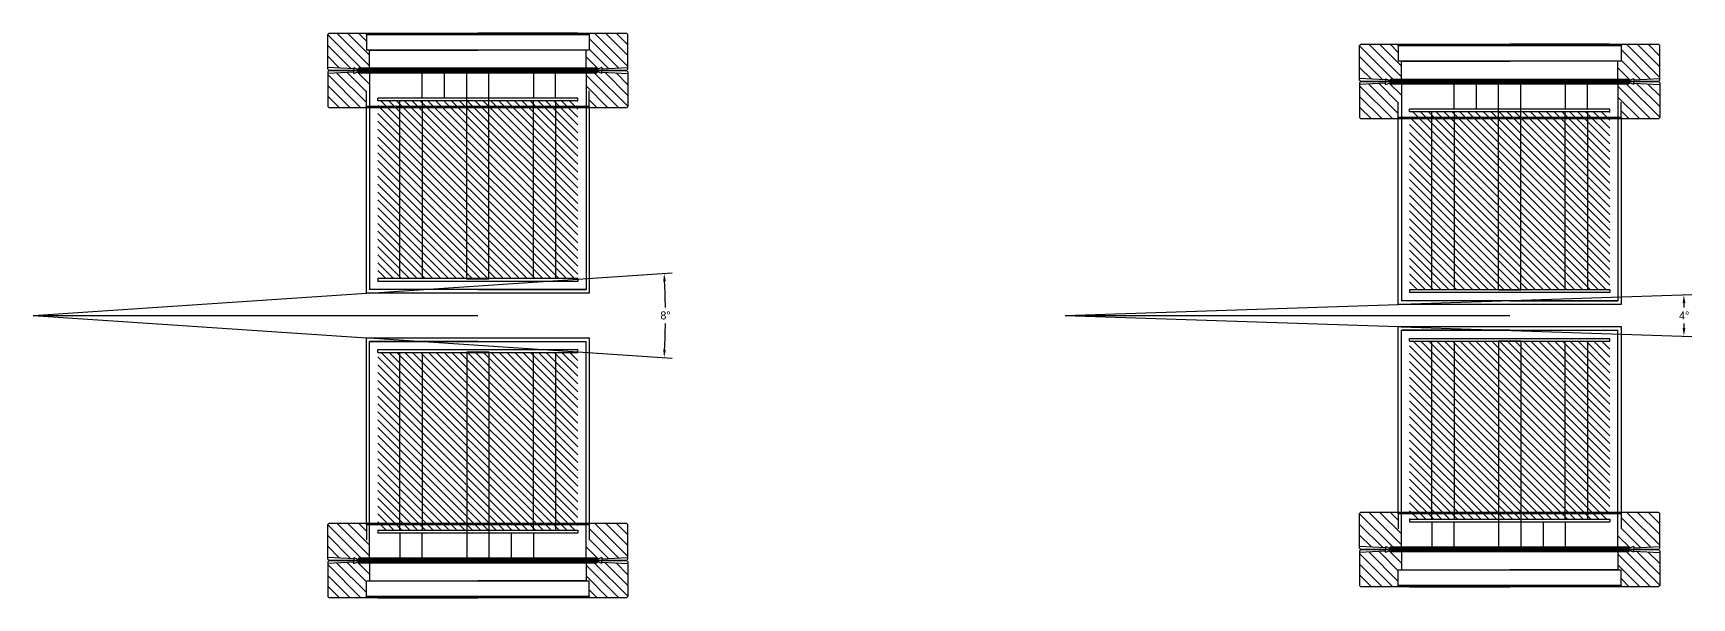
# Model space of a CAD drawing. Header units: inches. Extents: x 40 to 191, y -21 to 51.
# Drawn here: x 151.67 to 188.97, y 7.16 to 19.87 of the extents above; entities that cross this region are included whole.
import ezdxf

# ---------------------------------------------------------------- set-up
doc = ezdxf.new("R2010")
doc.units = ezdxf.units.IN
doc.header["$MEASUREMENT"] = 0
doc.dimstyles.get("Standard").update_dxf_attribs({"dimtxt": 0.18, "dimasz": 0.18, "dimexe": 0.18, "dimexo": 0.0625, "dimgap": 0.09, "dimtad": 0, "dimtih": 1, "dimtoh": 1, "dimdec": 4, "dimzin": 0, "dimdsep": 46, "dimtxsty": 'Standard', "dimcen": 0.09, "dimadec": 0, "dimazin": 0, "dimtfac": 1, "dimtdec": 4, "dimtofl": 0, "dimtmove": 0, "dimatfit": 3, "dimfxl": 1, "dimtolj": 1, "dimtzin": 0, "dimarcsym": 0})

# ---------------------------------------------------------------- blocks, each defined once
blk = doc.blocks.new('*D30')
at = {"color": 0, "lineweight": -2, "transparency": 16777216}
for p, q in [((159.224, 14.019), (166.037, 14.474)), ((159.224, 13.011), (166.037, 12.556))]:
    blk.add_line(p, q, dxfattribs=at)
for start, end in [(0.7251, 3.0914), (356.9084, 359.2747)]:
    blk.add_arc((151.666, 13.515), 14.222, start, end, dxfattribs=at)
at = {"color": 0, "transparency": 16777216}
for points in [[(165.838, 14.28), (165.898, 14.284), (165.857, 14.462)], [(165.898, 12.746), (165.838, 12.75), (165.857, 12.568)]]:
    blk.add_solid(points, dxfattribs=at)
at = {"layer": 'Defpoints', "color": 0, "transparency": 16777216}
for p in [(159.162, 14.015), (151.666, 13.515), (151.666, 13.515), (165.885, 13.199), (159.161, 13.015)]:
    blk.add_point(p, dxfattribs=at)
at = {"color": 0, "transparency": 16777216, "insert": (165.889, 13.515), "char_height": 0.18, "attachment_point": 5}
blk.add_mtext('\\A1;8°', dxfattribs=at)
blk = doc.blocks.new('*D31')
at = {"color": 0, "lineweight": -2, "transparency": 16777216}
for p, q in [((182.434, 13.767), (188.973, 13.985)), ((182.433, 13.263), (188.973, 13.045))]:
    blk.add_line(p, q, dxfattribs=at)
for start, end in [(0.7406, 1.1697), (358.8302, 359.2593)]:
    blk.add_arc((174.876, 13.515), 13.925, start, end, dxfattribs=at)
at = {"color": 0, "transparency": 16777216}
for points in [[(188.768, 13.798), (188.828, 13.8), (188.793, 13.979)], [(188.828, 13.23), (188.768, 13.231), (188.793, 13.051)]]:
    blk.add_solid(points, dxfattribs=at)
at = {"layer": 'Defpoints', "color": 0, "transparency": 16777216}
for p in [(174.876, 13.515), (174.876, 13.515), (182.371, 13.765), (182.371, 13.265), (188.8, 13.36)]:
    blk.add_point(p, dxfattribs=at)
at = {"color": 0, "transparency": 16777216, "insert": (188.801, 13.515), "char_height": 0.18, "attachment_point": 5}
blk.add_mtext('\\A1;4°', dxfattribs=at)

msp = doc.modelspace()

# ---------------------------------------------------------------- hatches: boundary and pattern name
h = msp.add_hatch()
h.set_pattern_fill('ANSI31', color=1, angle=270)
h.set_pattern_definition([(315, (187.9728, -6.78241), (0.08838835, 0.08838835), [])])
h.paths.add_polyline_path([(163.91663, 14.34596), (163.91663, 18.34596), (163.41663, 18.34596), (163.41663, 14.34596)])
h.paths.add_polyline_path([(163.41663, 14.34596), (163.41663, 18.34596), (162.91663, 18.34596), (162.91663, 14.34596)])
h.paths.add_polyline_path([(162.91663, 14.34596), (162.91663, 18.34596), (160.41663, 18.34596), (160.41663, 14.34596)])
h.paths.add_polyline_path([(160.41663, 14.34596), (160.41663, 18.34596), (159.91663, 18.34596), (159.91663, 14.34596)])
h.paths.add_polyline_path([(159.91663, 14.34596), (159.91663, 18.34596), (159.41663, 18.34596), (159.41663, 14.34596)])
h = msp.add_hatch()
h.set_pattern_fill('ANSI31', color=1, angle=270)
h.set_pattern_definition([(315, (211.18238, -7.03241), (0.08838835, 0.08838835), [])])
h.paths.add_polyline_path([(187.12621, 14.09596), (187.12621, 18.09596), (186.62621, 18.09596), (186.62621, 14.09596)])
h.paths.add_polyline_path([(186.62621, 14.09596), (186.62621, 18.09596), (186.12621, 18.09596), (186.12621, 14.09596)])
h.paths.add_polyline_path([(186.12621, 14.09596), (186.12621, 18.09596), (183.62621, 18.09596), (183.62621, 14.09596)])
h.paths.add_polyline_path([(183.62621, 14.09596), (183.62621, 18.09596), (183.12621, 18.09596), (183.12621, 14.09596)])
h.paths.add_polyline_path([(183.12621, 14.09596), (183.12621, 18.09596), (182.62621, 18.09596), (182.62621, 14.09596)])
h = msp.add_hatch()
h.set_pattern_fill('ANSI31', color=1, angle=90)
h.set_pattern_definition([(135, (158.57003, 34.06232), (-0.08838835, -0.08838835), [])])
h.paths.add_polyline_path([(182.62621, 12.93396), (182.62621, 8.93396), (183.12621, 8.93396), (183.12621, 12.93396)])
h.paths.add_polyline_path([(183.12621, 12.93396), (183.12621, 8.93396), (183.62621, 8.93396), (183.62621, 12.93396)])
h.paths.add_polyline_path([(183.62621, 12.93396), (183.62621, 8.93396), (186.12621, 8.93396), (186.12621, 12.93396)])
h.paths.add_polyline_path([(186.12621, 12.93396), (186.12621, 8.93396), (186.62621, 8.93396), (186.62621, 12.93396)])
h.paths.add_polyline_path([(186.62621, 12.93396), (186.62621, 8.93396), (187.12621, 8.93396), (187.12621, 12.93396)])
h = msp.add_hatch()
h.set_pattern_fill('ANSI31', color=1, angle=90)
h.set_pattern_definition([(135, (135.36046, 33.81232), (-0.08838835, -0.08838835), [])])
h.paths.add_polyline_path([(159.41663, 12.68396), (159.41663, 8.68396), (159.91663, 8.68396), (159.91663, 12.68396)])
h.paths.add_polyline_path([(159.91663, 12.68396), (159.91663, 8.68396), (160.41663, 8.68396), (160.41663, 12.68396)])
h.paths.add_polyline_path([(160.41663, 12.68396), (160.41663, 8.68396), (162.91663, 8.68396), (162.91663, 12.68396)])
h.paths.add_polyline_path([(162.91663, 12.68396), (162.91663, 8.68396), (163.41663, 8.68396), (163.41663, 12.68396)])
h.paths.add_polyline_path([(163.41663, 12.68396), (163.41663, 8.68396), (163.91663, 8.68396), (163.91663, 12.68396)])

# ---------------------------------------------------------------- linework, layer by layer
at = {"color": 7, "linetype": 'Continuous'}
for p, q in [((158.29163, 19.83796), (158.32163, 19.86796)), ((158.29163, 19.09666), (158.29163, 19.83796)), ((158.32163, 19.86796), (165.01163, 19.86796)), ((159.13163, 19.86796), (159.16163, 19.83796)), ((159.16163, 19.83796), (164.17163, 19.83796)), ((159.16163, 19.83796), (159.16163, 19.48796)), ((164.20163, 19.86796), (164.17163, 19.83796)), ((164.17163, 19.83796), (164.17163, 19.48796)), ((165.04163, 19.83796), (165.01163, 19.86796)), ((165.04163, 19.09666), (165.04163, 19.83796)), ((164.17163, 19.48796), (159.16163, 19.48796)), ((159.23163, 19.07796), (159.23163, 19.48796)), ((164.10163, 19.07796), (164.10163, 19.48796)), ((181.50121, 19.58796), (181.53121, 19.61796)), ((181.50121, 18.84666), (181.50121, 19.58796)), ((181.53121, 19.61796), (188.22121, 19.61796)), ((182.34121, 19.61796), (182.37121, 19.58796)), ((182.37121, 19.58796), (187.38121, 19.58796)), ((182.37121, 19.58796), (182.37121, 19.23796)), ((187.41121, 19.61796), (187.38121, 19.58796)), ((187.38121, 19.58796), (187.38121, 19.23796)), ((188.25121, 19.58796), (188.22121, 19.61796)), ((188.25121, 18.84666), (188.25121, 19.58796)), ((158.87663, 19.066), (158.29163, 19.09666)), ((158.29178, 19.05796), (158.29178, 19.09665)), ((158.32178, 19.02796), (158.29178, 19.05796)), ((158.29178, 18.99796), (158.32179, 19.02796)), ((158.32178, 19.02796), (165.01149, 19.02796)), ((165.01149, 19.02796), (158.32179, 19.02796)), ((158.87663, 19.09217), (158.98163, 19.05396)), ((158.87663, 19.09217), (158.87663, 19.066)), ((158.87681, 19.06599), (158.87681, 19.02796)), ((158.87682, 18.98992), (158.87682, 19.02796)), ((164.35163, 19.07796), (158.98163, 19.07796)), ((158.98163, 19.07796), (158.98163, 19.05396)), ((164.35163, 19.05396), (158.98163, 19.05396)), ((164.45663, 19.09217), (164.35163, 19.05396)), ((164.35163, 19.07796), (164.35163, 19.05396)), ((164.45646, 19.06599), (164.45646, 19.02796)), ((164.45647, 18.98992), (164.45647, 19.02796)), ((164.45663, 19.066), (165.04163, 19.09666)), ((164.45663, 19.09217), (164.45663, 19.066)), ((165.04149, 19.05796), (165.01149, 19.02796)), ((165.01149, 19.02796), (165.0415, 18.99796)), ((165.04149, 19.05796), (165.04149, 19.09665)), ((187.38121, 19.23796), (182.37121, 19.23796)), ((182.44121, 18.82796), (182.44121, 19.23796)), ((187.31121, 18.82796), (187.31121, 19.23796)), ((158.87664, 18.98991), (158.29164, 18.95925)), ((158.29164, 18.95925), (158.29164, 18.21796)), ((158.29178, 18.99796), (158.29178, 18.95926)), ((158.87664, 18.96374), (158.98164, 19.00196)), ((158.87664, 18.96374), (158.87664, 18.98991)), ((158.98164, 18.97796), (158.98164, 19.00196)), ((158.98164, 19.00196), (164.35164, 19.00196)), ((158.98164, 18.97796), (164.35164, 18.97796)), ((159.23164, 18.97796), (159.23164, 18.56796)), ((164.10164, 18.97796), (164.10164, 18.56796)), ((164.45664, 18.96374), (164.35164, 19.00196)), ((164.35164, 18.97796), (164.35164, 19.00196)), ((164.45664, 18.98991), (165.04164, 18.95925)), ((164.45664, 18.96374), (164.45664, 18.98991)), ((165.0415, 18.99796), (165.0415, 18.95926)), ((165.04164, 18.95925), (165.04164, 18.21796)), ((182.08621, 18.816), (181.50121, 18.84666)), ((182.08621, 18.73991), (181.50121, 18.70925)), ((181.50121, 18.70925), (181.50121, 17.96796)), ((181.50135, 18.80796), (181.50135, 18.84665)), ((181.53135, 18.77796), (181.50135, 18.80796)), ((181.50136, 18.74796), (181.53136, 18.77796)), ((181.50136, 18.74796), (181.50136, 18.70926)), ((181.53135, 18.77796), (188.22106, 18.77796)), ((188.22107, 18.77796), (181.53136, 18.77796)), ((182.08621, 18.84217), (182.19121, 18.80396)), ((182.08621, 18.84217), (182.08621, 18.816)), ((182.08621, 18.71374), (182.19121, 18.75196)), ((182.08621, 18.71374), (182.08621, 18.73991)), ((182.08638, 18.81599), (182.08638, 18.77796)), ((182.08639, 18.73992), (182.08639, 18.77796)), ((187.56121, 18.82796), (182.19121, 18.82796)), ((182.19121, 18.82796), (182.19121, 18.80396)), ((187.56121, 18.80396), (182.19121, 18.80396)), ((182.19121, 18.72796), (182.19121, 18.75196)), ((182.19121, 18.75196), (187.56121, 18.75196)), ((182.19121, 18.72796), (187.56121, 18.72796)), ((182.44121, 18.72796), (182.44121, 18.31796)), ((187.31121, 18.72796), (187.31121, 18.31796)), ((187.66621, 18.84217), (187.56121, 18.80396)), ((187.56121, 18.82796), (187.56121, 18.80396)), ((187.66621, 18.71374), (187.56121, 18.75196)), ((187.56121, 18.72796), (187.56121, 18.75196)), ((187.66603, 18.81599), (187.66603, 18.77796)), ((187.66604, 18.73992), (187.66604, 18.77796)), ((187.66621, 18.816), (188.25121, 18.84666)), ((187.66621, 18.84217), (187.66621, 18.816)), ((187.66621, 18.73991), (188.25121, 18.70925)), ((187.66621, 18.71374), (187.66621, 18.73991)), ((188.25106, 18.80796), (188.22106, 18.77796)), ((188.22107, 18.77796), (188.25107, 18.74796)), ((188.25106, 18.80796), (188.25106, 18.84665)), ((188.25107, 18.74796), (188.25107, 18.70926)), ((188.25121, 18.70925), (188.25121, 17.96796)), ((159.16164, 18.21796), (159.16164, 18.56796)), ((164.17164, 18.21796), (164.17164, 18.56796)), ((182.37121, 17.96796), (182.37121, 18.31796)), ((187.38121, 17.96796), (187.38121, 18.31796)), ((158.29164, 18.21796), (158.32164, 18.18796)), ((165.01164, 18.18796), (158.32164, 18.18796)), ((159.13164, 18.18796), (159.16164, 18.21796)), ((164.17164, 18.21796), (159.16164, 18.21796)), ((164.20164, 18.18796), (164.17164, 18.21796)), ((165.04164, 18.21796), (165.01164, 18.18796)), ((181.50121, 17.96796), (181.53121, 17.93796)), ((188.22121, 17.93796), (181.53121, 17.93796)), ((182.34121, 17.93796), (182.37121, 17.96796)), ((187.38121, 17.96796), (182.37121, 17.96796)), ((187.41121, 17.93796), (187.38121, 17.96796)), ((188.25121, 17.96796), (188.22121, 17.93796)), ((181.5012, 9.06196), (181.5312, 9.09196)), ((181.5012, 8.32066), (181.5012, 9.06196)), ((181.5312, 9.09196), (188.2212, 9.09196)), ((182.3412, 9.09196), (182.3712, 9.06196)), ((182.3712, 9.06196), (187.3812, 9.06196)), ((182.3712, 9.06196), (182.3712, 8.71196)), ((187.4112, 9.09196), (187.3812, 9.06196)), ((187.3812, 9.06196), (187.3812, 8.71196)), ((188.2512, 9.06196), (188.2212, 9.09196)), ((188.2512, 8.32066), (188.2512, 9.06196)), ((158.29162, 8.81196), (158.32162, 8.84196)), ((158.29162, 8.07066), (158.29162, 8.81196)), ((158.32162, 8.84196), (165.01162, 8.84196)), ((159.13162, 8.84196), (159.16162, 8.81196)), ((159.16162, 8.81196), (164.17162, 8.81196)), ((159.16162, 8.81196), (159.16162, 8.46196)), ((164.20162, 8.84196), (164.17162, 8.81196)), ((164.17162, 8.81196), (164.17162, 8.46196)), ((165.04162, 8.81196), (165.01162, 8.84196)), ((165.04162, 8.07066), (165.04162, 8.81196)), ((182.4412, 8.30196), (182.4412, 8.71196)), ((187.3112, 8.30196), (187.3112, 8.71196)), ((159.23162, 8.05196), (159.23162, 8.46196)), ((164.10162, 8.05196), (164.10162, 8.46196)), ((182.0862, 8.29), (181.5012, 8.32066)), ((182.08621, 8.21391), (181.50121, 8.18325)), ((181.50134, 8.28196), (181.50134, 8.32065)), ((181.53134, 8.25196), (181.50134, 8.28196)), ((181.50135, 8.22196), (181.53135, 8.25196)), ((181.50135, 8.22196), (181.50135, 8.18326)), ((181.53134, 8.25196), (188.22105, 8.25196)), ((188.22106, 8.25196), (181.53135, 8.25196)), ((182.0862, 8.31617), (182.1912, 8.27796)), ((182.0862, 8.31617), (182.0862, 8.29)), ((182.08621, 8.18774), (182.19121, 8.22596)), ((182.08621, 8.18774), (182.08621, 8.21391)), ((182.08637, 8.28999), (182.08637, 8.25196)), ((182.08638, 8.21392), (182.08638, 8.25196)), ((187.5612, 8.30196), (182.1912, 8.30196)), ((182.1912, 8.30196), (182.1912, 8.27796)), ((187.5612, 8.27796), (182.1912, 8.27796)), ((182.19121, 8.20196), (182.19121, 8.22596)), ((182.19121, 8.22596), (187.56121, 8.22596)), ((187.6662, 8.31617), (187.5612, 8.27796)), ((187.5612, 8.30196), (187.5612, 8.27796)), ((187.66621, 8.18774), (187.56121, 8.22596)), ((187.56121, 8.20196), (187.56121, 8.22596)), ((187.66602, 8.28999), (187.66602, 8.25196)), ((187.66603, 8.21392), (187.66603, 8.25196)), ((187.6662, 8.29), (188.2512, 8.32066)), ((187.6662, 8.31617), (187.6662, 8.29)), ((187.66621, 8.21391), (188.25121, 8.18325)), ((187.66621, 8.18774), (187.66621, 8.21391)), ((188.25105, 8.28196), (188.22105, 8.25196)), ((188.22106, 8.25196), (188.25106, 8.22196)), ((188.25105, 8.28196), (188.25105, 8.32065)), ((188.25106, 8.22196), (188.25106, 8.18326)), ((158.87662, 8.04), (158.29162, 8.07066)), ((158.87663, 7.96391), (158.29163, 7.93325)), ((158.29163, 7.93325), (158.29163, 7.19196)), ((158.29177, 8.03196), (158.29177, 8.07065)), ((158.32177, 8.00196), (158.29177, 8.03196)), ((158.29178, 7.97196), (158.32178, 8.00196)), ((158.29178, 7.97196), (158.29178, 7.93326)), ((158.32177, 8.00196), (165.01148, 8.00196)), ((165.01149, 8.00196), (158.32178, 8.00196)), ((158.87662, 8.06617), (158.98162, 8.02796)), ((158.87662, 8.06617), (158.87662, 8.04)), ((158.87663, 7.93774), (158.98163, 7.97596)), ((158.87663, 7.93774), (158.87663, 7.96391)), ((158.8768, 8.03999), (158.8768, 8.00196)), ((158.87681, 7.96392), (158.87681, 8.00196)), ((164.35162, 8.05196), (158.98162, 8.05196)), ((158.98162, 8.05196), (158.98162, 8.02796)), ((164.35162, 8.02796), (158.98162, 8.02796)), ((158.98163, 7.95196), (158.98163, 7.97596)), ((158.98163, 7.97596), (164.35163, 7.97596)), ((158.98163, 7.95196), (164.35163, 7.95196)), ((159.23163, 7.95196), (159.23163, 7.54196)), ((164.10163, 7.95196), (164.10163, 7.54196)), ((164.45662, 8.06617), (164.35162, 8.02796)), ((164.35162, 8.05196), (164.35162, 8.02796)), ((164.45663, 7.93774), (164.35163, 7.97596)), ((164.35163, 7.95196), (164.35163, 7.97596)), ((164.45645, 8.03999), (164.45645, 8.00196)), ((164.45646, 7.96392), (164.45646, 8.00196)), ((164.45662, 8.04), (165.04162, 8.07066)), ((164.45662, 8.06617), (164.45662, 8.04)), ((164.45663, 7.96391), (165.04163, 7.93325)), ((164.45663, 7.93774), (164.45663, 7.96391)), ((165.04148, 8.03196), (165.01148, 8.00196)), ((165.01149, 8.00196), (165.04149, 7.97196)), ((165.04148, 8.03196), (165.04148, 8.07065)), ((165.04149, 7.97196), (165.04149, 7.93326)), ((165.04163, 7.93325), (165.04163, 7.19196)), ((181.50121, 8.18325), (181.50121, 7.44196)), ((182.19121, 8.20196), (187.56121, 8.20196)), ((182.44121, 8.20196), (182.44121, 7.79196)), ((187.31121, 8.20196), (187.31121, 7.79196)), ((188.25121, 8.18325), (188.25121, 7.44196)), ((159.16163, 7.19196), (159.16163, 7.54196)), ((159.16163, 7.54196), (164.17163, 7.54196)), ((164.17163, 7.19196), (164.17163, 7.54196)), ((182.37121, 7.44196), (182.37121, 7.79196)), ((182.37121, 7.79196), (187.38121, 7.79196)), ((187.38121, 7.44196), (187.38121, 7.79196)), ((158.29163, 7.19196), (158.32163, 7.16196)), ((165.01163, 7.16196), (158.32163, 7.16196)), ((159.13163, 7.16196), (159.16163, 7.19196)), ((164.17163, 7.19196), (159.16163, 7.19196)), ((164.20163, 7.16196), (164.17163, 7.19196)), ((165.04163, 7.19196), (165.01163, 7.16196)), ((181.50121, 7.44196), (181.53121, 7.41196)), ((188.22121, 7.41196), (181.53121, 7.41196)), ((182.34121, 7.41196), (182.37121, 7.44196)), ((187.38121, 7.44196), (182.37121, 7.44196)), ((187.41121, 7.41196), (187.38121, 7.44196)), ((188.25121, 7.44196), (188.22121, 7.41196))]:
    msp.add_line(p, q, dxfattribs=at)
at = {"color": 2, "linetype": 'Continuous'}
for p, q in [((159.0455, 19.07796), (158.29163, 19.83182)), ((159.23163, 19.13338), (158.49706, 19.86796)), ((159.23163, 19.37494), (158.73861, 19.86796)), ((159.16163, 19.68649), (158.98017, 19.86796)), ((165.04163, 19.12077), (164.29445, 19.86796)), ((165.04163, 19.36233), (164.53601, 19.86796)), ((165.04163, 19.60389), (164.77757, 19.86796)), ((158.81253, 19.06936), (158.29163, 19.59026)), ((164.83501, 19.08583), (164.17163, 19.74921)), ((164.60548, 19.0738), (164.17163, 19.50766)), ((182.25507, 18.82796), (181.50121, 19.58182)), ((182.44121, 18.88338), (181.70663, 19.61796)), ((182.44121, 19.12494), (181.94819, 19.61796)), ((182.37121, 19.43649), (182.18974, 19.61796)), ((188.04459, 18.83583), (187.38121, 19.49921)), ((188.25121, 18.87077), (187.50402, 19.61796)), ((188.25121, 19.11233), (187.74558, 19.61796)), ((188.25121, 19.35389), (187.98714, 19.61796)), ((158.55761, 19.08272), (158.29163, 19.3487)), ((158.3027, 19.09608), (158.29163, 19.10715)), ((164.3752, 19.06253), (164.10163, 19.3361)), ((164.11822, 19.07796), (164.10163, 19.09454)), ((182.0221, 18.81936), (181.50121, 19.34026)), ((181.76719, 18.83272), (181.50121, 19.0987)), ((187.58477, 18.81253), (187.31121, 19.0861)), ((187.81506, 18.8238), (187.38121, 19.25766)), ((158.29164, 18.93514), (159.03882, 18.18796)), ((158.29164, 18.69358), (158.79727, 18.18796)), ((158.49826, 18.97008), (159.16164, 18.3067)), ((158.72779, 18.98211), (159.16164, 18.54825)), ((158.95807, 18.99338), (159.23164, 18.71981)), ((159.21506, 18.97796), (159.23164, 18.96137)), ((164.10164, 18.92253), (164.83622, 18.18796)), ((164.10164, 18.68097), (164.59466, 18.18796)), ((164.28778, 18.97796), (165.04164, 18.22409)), ((164.52074, 18.98655), (165.04164, 18.46565)), ((164.77566, 18.97319), (165.04164, 18.70721)), ((165.03058, 18.95983), (165.04164, 18.94876)), ((181.51227, 18.84608), (181.50121, 18.85715)), ((181.50121, 18.68514), (182.2484, 17.93796)), ((181.70783, 18.72008), (182.37121, 18.0567)), ((181.93736, 18.73211), (182.37121, 18.29825)), ((182.16765, 18.74338), (182.44121, 18.46981)), ((182.42463, 18.72796), (182.44121, 18.71137)), ((187.32779, 18.82796), (187.31121, 18.84454)), ((187.31121, 18.67253), (188.04579, 17.93796)), ((187.49735, 18.72796), (188.25121, 17.97409)), ((187.73031, 18.73655), (188.25121, 18.21565)), ((187.98523, 18.72319), (188.25121, 18.45721)), ((188.24015, 18.70983), (188.25121, 18.69876)), ((158.29164, 18.45202), (158.55571, 18.18796)), ((164.17164, 18.36942), (164.3531, 18.18796)), ((181.50121, 18.44358), (182.00684, 17.93796)), ((187.31121, 18.43097), (187.80423, 17.93796)), ((181.50121, 18.20202), (181.76528, 17.93796)), ((187.38121, 18.11942), (187.56267, 17.93796)), ((182.25506, 8.30196), (181.5012, 9.05582)), ((182.4412, 8.35738), (181.70662, 9.09196)), ((182.4412, 8.59894), (181.94818, 9.09196)), ((182.3712, 8.91049), (182.18974, 9.09196)), ((188.04458, 8.30983), (187.3812, 8.97321)), ((188.2512, 8.34477), (187.50401, 9.09196)), ((188.2512, 8.58633), (187.74557, 9.09196)), ((188.2512, 8.82789), (187.98713, 9.09196)), ((159.04549, 8.05196), (158.29162, 8.80582)), ((159.23162, 8.10738), (158.49705, 8.84196)), ((159.23162, 8.34894), (158.73861, 8.84196)), ((159.16162, 8.66049), (158.98016, 8.84196)), ((164.835, 8.05983), (164.17162, 8.72321)), ((165.04162, 8.09477), (164.29444, 8.84196)), ((165.04162, 8.33633), (164.536, 8.84196)), ((165.04162, 8.57789), (164.77756, 8.84196)), ((182.0221, 8.29336), (181.5012, 8.81426)), ((187.81505, 8.2978), (187.3812, 8.73166)), ((158.81252, 8.04336), (158.29162, 8.56426)), ((158.55761, 8.05672), (158.29162, 8.3227)), ((164.37519, 8.03653), (164.10162, 8.3101)), ((164.60548, 8.0478), (164.17162, 8.48166)), ((181.76718, 8.30672), (181.5012, 8.5727)), ((181.51226, 8.32008), (181.5012, 8.33115)), ((182.16764, 8.21738), (182.44121, 7.94381)), ((187.58476, 8.28653), (187.3112, 8.5601)), ((187.32778, 8.30196), (187.3112, 8.31854)), ((187.73031, 8.21055), (188.25121, 7.68965)), ((158.30269, 8.07008), (158.29162, 8.08115)), ((158.29163, 7.90914), (159.03882, 7.16196)), ((158.49825, 7.94408), (159.16163, 7.2807)), ((158.72778, 7.95611), (159.16163, 7.52225)), ((158.95807, 7.96738), (159.23163, 7.69381)), ((159.21505, 7.95196), (159.23163, 7.93537)), ((164.11821, 8.05196), (164.10162, 8.06854)), ((164.10163, 7.89653), (164.83621, 7.16196)), ((164.28777, 7.95196), (165.04163, 7.19809)), ((164.52073, 7.96055), (165.04163, 7.43965)), ((164.77565, 7.94719), (165.04163, 7.68121)), ((165.03057, 7.93383), (165.04163, 7.92276)), ((181.50121, 8.15914), (182.24839, 7.41196)), ((181.50121, 7.91758), (182.00683, 7.41196)), ((181.70782, 8.19408), (182.37121, 7.5307)), ((181.93735, 8.20611), (182.37121, 7.77225)), ((182.42462, 8.20196), (182.44121, 8.18537)), ((187.31121, 8.14653), (188.04578, 7.41196)), ((187.31121, 7.90497), (187.80422, 7.41196)), ((187.49734, 8.20196), (188.25121, 7.44809)), ((187.98522, 8.19719), (188.25121, 7.93121)), ((188.24014, 8.18383), (188.25121, 8.17276)), ((158.29163, 7.66758), (158.79726, 7.16196)), ((164.10163, 7.65497), (164.59465, 7.16196)), ((181.50121, 7.67602), (181.76527, 7.41196)), ((187.38121, 7.59342), (187.56267, 7.41196)), ((158.29163, 7.42602), (158.5557, 7.16196)), ((164.17163, 7.34342), (164.35309, 7.16196))]:
    msp.add_line(p, q, dxfattribs=at)
for p, q in [((163.91663, 19.86796), (161.66663, 19.86796)), ((159.23163, 19.48796), (161.66663, 19.48796)), ((187.12621, 19.61796), (184.87621, 19.61796)), ((161.66664, 19.02796), (160.08324, 19.02796)), ((161.41664, 14.33296), (161.41664, 19.02796)), ((165.01149, 19.02796), (161.66664, 19.02796)), ((161.66664, 19.02796), (163.25004, 19.02796)), ((161.91664, 14.33296), (161.91664, 19.02796)), ((182.44121, 19.23796), (184.87621, 19.23796)), ((184.87621, 18.77796), (183.29281, 18.77796)), ((184.62621, 14.08296), (184.62621, 18.77796)), ((188.22106, 18.77796), (184.87621, 18.77796)), ((184.87621, 18.77796), (186.45961, 18.77796)), ((185.12621, 14.08296), (185.12621, 18.77796)), ((159.23164, 18.56796), (159.23164, 14.09796)), ((164.10164, 18.56796), (164.10164, 14.09796)), ((182.44121, 18.31796), (182.44121, 13.84796)), ((187.31121, 18.31796), (187.31121, 13.84796)), ((159.16164, 14.09796), (159.16164, 18.21796)), ((164.17164, 18.21796), (164.17164, 14.09796)), ((182.37122, 13.84796), (182.37121, 17.96796)), ((187.38121, 17.96796), (187.38121, 13.84796)), ((161.66664, 14.33296), (161.41664, 14.33296)), ((161.91664, 14.33296), (161.66664, 14.33296)), ((151.66643, 13.51496), (159.16164, 14.01496)), ((159.16164, 14.01496), (159.16164, 14.09796)), ((164.17203, 14.01496), (159.16164, 14.01496)), ((161.66664, 14.09796), (159.23164, 14.09796)), ((161.66664, 14.09796), (164.10164, 14.09796)), ((164.10164, 14.09796), (161.66664, 14.09796)), ((164.17164, 14.09796), (164.17203, 14.01496)), ((182.37122, 13.76496), (182.37122, 13.84796)), ((184.87622, 13.84796), (182.44121, 13.84796)), ((184.87621, 14.08296), (184.62621, 14.08296)), ((185.12621, 14.08296), (184.87621, 14.08296)), ((187.31121, 13.84796), (184.87621, 13.84796)), ((184.87622, 13.84796), (187.31121, 13.84796)), ((187.38121, 13.84796), (187.3816, 13.76496)), ((151.66643, 13.51496), (161.66643, 13.51496)), ((151.66643, 13.51496), (159.16123, 13.01495)), ((174.876, 13.51496), (182.37122, 13.76496)), ((174.876, 13.51496), (184.876, 13.51496)), ((174.876, 13.51496), (182.37081, 13.26495)), ((187.3816, 13.76496), (182.37122, 13.76496)), ((182.3712, 13.18196), (182.37081, 13.26495)), ((182.37081, 13.26495), (187.38119, 13.26495)), ((182.3712, 9.06196), (182.3712, 13.18196)), ((184.87619, 13.18196), (182.4412, 13.18196)), ((182.4412, 8.71196), (182.4412, 13.18196)), ((182.4412, 13.18196), (184.8762, 13.18196)), ((184.87619, 13.18196), (187.3112, 13.18196)), ((187.3112, 8.71196), (187.3112, 13.18196)), ((187.38119, 13.26495), (187.38119, 13.18196)), ((187.38119, 13.18196), (187.3812, 9.06196)), ((159.16162, 12.93196), (159.16123, 13.01495)), ((159.16123, 13.01495), (164.17162, 13.01495)), ((159.16162, 8.81196), (159.16162, 12.93196)), ((161.66662, 12.93196), (159.23162, 12.93196)), ((159.23162, 8.46196), (159.23162, 12.93196)), ((159.23162, 12.93196), (161.66662, 12.93196)), ((161.41663, 12.69696), (161.41663, 8.00196)), ((161.41663, 12.69696), (161.66663, 12.69696)), ((161.66662, 12.93196), (164.10162, 12.93196)), ((161.66663, 12.69696), (161.91663, 12.69696)), ((161.91663, 12.69696), (161.91663, 8.00196)), ((164.10162, 8.46196), (164.10162, 12.93196)), ((164.17162, 13.01495), (164.17162, 12.93196)), ((164.17162, 12.93196), (164.17162, 8.81196)), ((184.6262, 12.94696), (184.6262, 8.25196)), ((184.6262, 12.94696), (184.8762, 12.94696)), ((184.8762, 12.94696), (185.1262, 12.94696)), ((185.1262, 12.94696), (185.1262, 8.25196)), ((181.53135, 8.25196), (184.8762, 8.25196)), ((184.8762, 8.25196), (183.2928, 8.25196)), ((184.8762, 8.25196), (186.4596, 8.25196)), ((158.32178, 8.00196), (161.66663, 8.00196)), ((161.66663, 8.00196), (160.08323, 8.00196)), ((161.66663, 8.00196), (163.25003, 8.00196)), ((164.10163, 7.54196), (161.66663, 7.54196)), ((187.31121, 7.79196), (184.87621, 7.79196)), ((159.41663, 7.16196), (161.66663, 7.16196)), ((182.62621, 7.41196), (184.87621, 7.41196))]:
    msp.add_line(p, q)
at = {"color": 2}
for p, q in [((160.41663, 18.40896), (160.41663, 19.07796)), ((160.41663, 19.07796), (160.91663, 19.07796)), ((160.91663, 18.40896), (160.91663, 19.07796)), ((163.41663, 19.07796), (162.91663, 19.07796)), ((162.91663, 19.07796), (162.91663, 18.40896)), ((163.41663, 18.40896), (163.41663, 19.07796)), ((183.62621, 18.15896), (183.62621, 18.82796)), ((183.62621, 18.82796), (184.12621, 18.82796)), ((184.12621, 18.15896), (184.12621, 18.82796)), ((186.62621, 18.82796), (186.12621, 18.82796)), ((186.12621, 18.82796), (186.12621, 18.15896)), ((186.62621, 18.15896), (186.62621, 18.82796)), ((159.91663, 8.62096), (159.91663, 7.95196)), ((160.41663, 7.95196), (160.41663, 8.62096)), ((162.41663, 8.62096), (162.41663, 7.95196)), ((162.91663, 8.62096), (162.91663, 7.95196)), ((183.12621, 8.87096), (183.12621, 8.20196)), ((183.62621, 8.20196), (183.62621, 8.87096)), ((185.62621, 8.87096), (185.62621, 8.20196)), ((186.12621, 8.87096), (186.12621, 8.20196)), ((159.91663, 7.95196), (160.41663, 7.95196)), ((162.91663, 7.95196), (162.41663, 7.95196)), ((183.12621, 8.20196), (183.62621, 8.20196)), ((186.12621, 8.20196), (185.62621, 8.20196))]:
    msp.add_line(p, q, dxfattribs=at)
at = {"color": 3}
for p, q in [((163.91663, 18.40896), (159.41663, 18.40896)), ((159.41663, 18.34596), (159.41663, 18.40896)), ((163.91663, 18.34596), (159.41663, 18.34596)), ((163.91663, 18.34596), (163.91663, 18.40896)), ((187.12621, 18.15896), (182.62621, 18.15896)), ((182.62621, 18.09596), (182.62621, 18.15896)), ((187.12621, 18.09596), (182.62621, 18.09596)), ((187.12621, 18.09596), (187.12621, 18.15896)), ((163.91663, 14.34596), (159.41663, 14.34596)), ((159.41663, 14.34596), (159.41663, 14.28296)), ((163.91663, 14.28296), (159.41663, 14.28296)), ((163.91663, 14.34596), (163.91663, 14.28296)), ((187.12621, 14.09596), (182.62621, 14.09596)), ((182.62621, 14.09596), (182.62621, 14.03296)), ((187.12621, 14.03296), (182.62621, 14.03296)), ((187.12621, 14.09596), (187.12621, 14.03296)), ((159.41663, 12.68396), (159.41663, 12.74696)), ((159.41663, 12.74696), (163.91663, 12.74696)), ((163.91663, 12.68396), (163.91663, 12.74696)), ((182.62621, 12.93396), (182.62621, 12.99696)), ((182.62621, 12.99696), (187.12621, 12.99696)), ((182.62621, 12.93396), (187.12621, 12.93396)), ((187.12621, 12.93396), (187.12621, 12.99696)), ((159.41663, 12.68396), (163.91663, 12.68396)), ((159.41663, 8.68396), (159.41663, 8.62096)), ((159.41663, 8.68396), (163.91663, 8.68396)), ((159.41663, 8.62096), (163.91663, 8.62096)), ((163.91663, 8.68396), (163.91663, 8.62096)), ((182.62621, 8.93396), (182.62621, 8.87096)), ((182.62621, 8.93396), (187.12621, 8.93396)), ((182.62621, 8.87096), (187.12621, 8.87096)), ((187.12621, 8.93396), (187.12621, 8.87096))]:
    msp.add_line(p, q, dxfattribs=at)
at = {"color": 4}
for p, q in [((159.91663, 14.34596), (159.91663, 18.34596)), ((160.41663, 18.34596), (160.41663, 14.34596)), ((162.91663, 14.34596), (162.91663, 18.34596)), ((163.41663, 18.34596), (163.41663, 14.34596)), ((183.12621, 14.09596), (183.12621, 18.09596)), ((183.62621, 18.09596), (183.62621, 14.09596)), ((186.12621, 14.09596), (186.12621, 18.09596)), ((186.62621, 18.09596), (186.62621, 14.09596)), ((183.12621, 8.93396), (183.12621, 12.93396)), ((183.62621, 12.93396), (183.62621, 8.93396)), ((186.12621, 8.93396), (186.12621, 12.93396)), ((186.62621, 12.93396), (186.62621, 8.93396)), ((159.91663, 8.68396), (159.91663, 12.68396)), ((160.41663, 12.68396), (160.41663, 8.68396)), ((162.91663, 8.68396), (162.91663, 12.68396)), ((163.41663, 12.68396), (163.41663, 8.68396))]:
    msp.add_line(p, q, dxfattribs=at)

# ---------------------------------------------------------------- dimensions: what is measured, and where the dimension line sits
for base, line1, line2, picture, middle in [((165.88532, 13.19916), ((151.66643, 13.51496), (159.16123, 13.01495)), ((151.66643, 13.51496), (159.16164, 14.01496)), '*D30', (165.88883, 13.51493)), ((188.79971, 13.36018), ((174.876, 13.51496), (182.37081, 13.26495)), ((174.876, 13.51496), (182.37122, 13.76496)), '*D31', (188.80057, 13.51494))]:
    dim = msp.add_angular_dim_2l(base=base, line1=line1, line2=line2, dimstyle='Standard')
    dim.commit()
    dim.dimension.update_dxf_attribs({"geometry": picture, "text_midpoint": middle})

doc.saveas('drawing.dxf')
